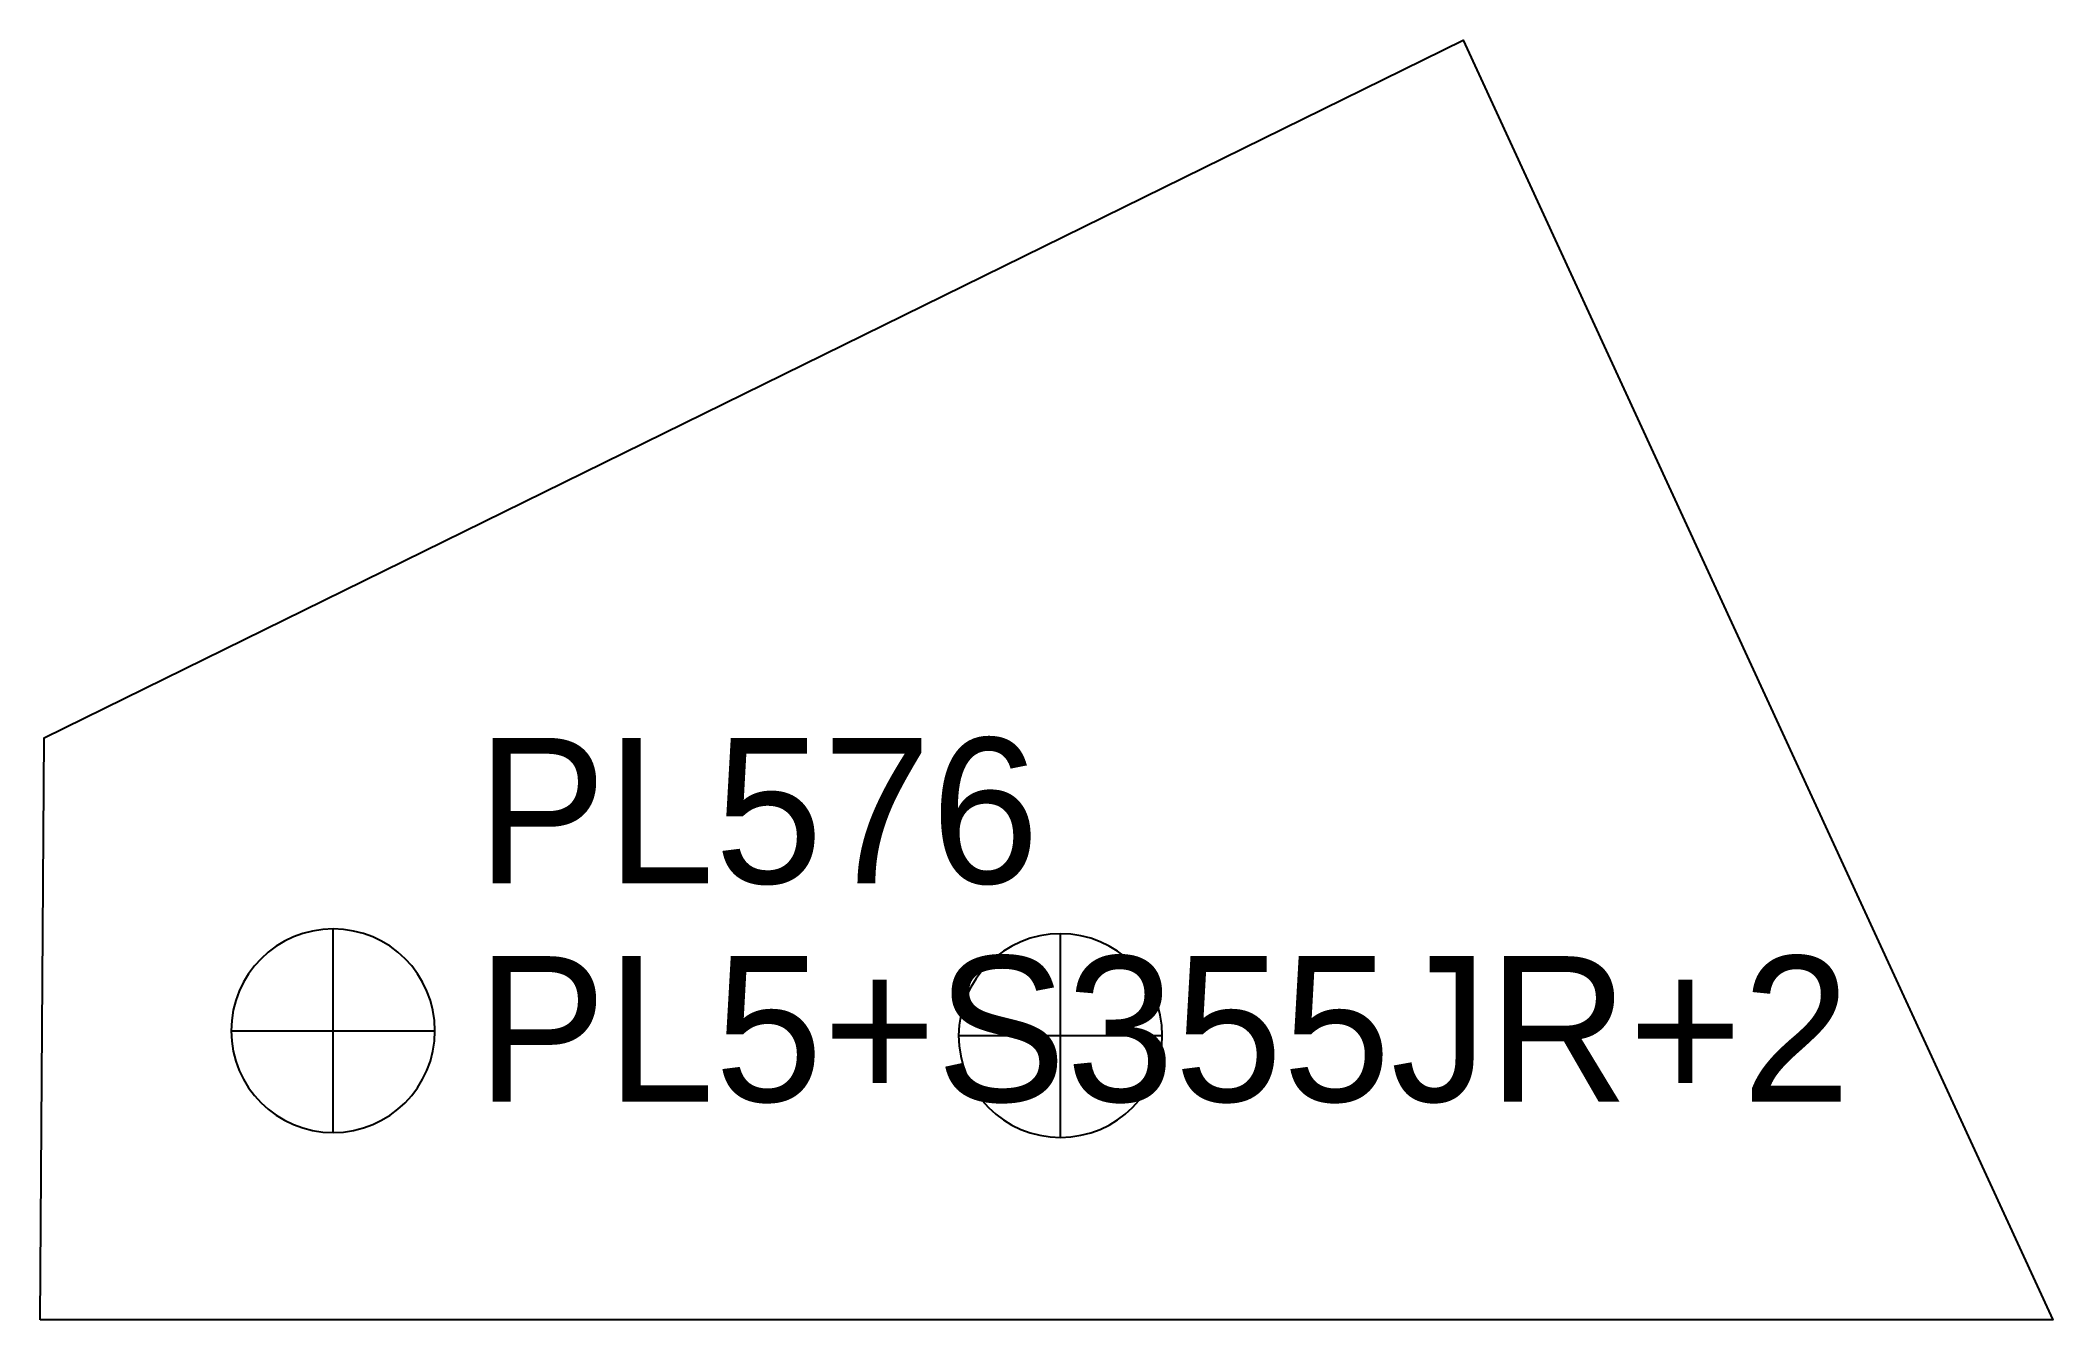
# Model space of a CAD drawing. Extents: x 0 to 138, y 0 to 88.
import ezdxf

# ---------------------------------------------------------------- set-up
doc = ezdxf.new("R2010")
doc.units = 0
for name, color, linetype in [('14', 7, 'CONTINUOUS'), ('CUT', 7, 'CONTINUOUS'), ('SCRIBE', 3, 'CONTINUOUS'), ('TEXT', 7, 'CONTINUOUS')]:
    doc.layers.add(name, color=color, linetype=linetype)

msp = doc.modelspace()

# ---------------------------------------------------------------- linework, layer by layer
at = {"layer": '14', "color": 7, "linetype": 'CONTINUOUS'}
for p, q in [((20.13, 12.87), (20.13, 26.87)), ((70.13, 12.54), (70.13, 26.54)), ((13.13, 19.87), (27.13, 19.87)), ((63.13, 19.54), (77.13, 19.54))]:
    msp.add_line(p, q, dxfattribs=at)
for points in [[(20.13, 26.87, 1), (20.13, 12.87, 1)], [(70.13, 26.54, 1), (70.13, 12.54, 1)]]:
    msp.add_lwpolyline(points, format="xyb", close=True, dxfattribs=at)
at = {"layer": 'CUT', "color": 7, "linetype": 'CONTINUOUS'}
msp.add_lwpolyline([(0, 0), (0.26, 40), (97.82, 87.97), (138.34, 0)], close=True, dxfattribs=at)

# ---------------------------------------------------------------- texts
at = {"layer": 'SCRIBE', "color": 3}
msp.add_text('PL576', height=10, dxfattribs=at).set_placement((30, 30))
at = {"layer": 'TEXT', "color": 7}
msp.add_text('PL5+S355JR+2', height=10, dxfattribs=at).set_placement((30, 15))

doc.saveas('drawing.dxf')
